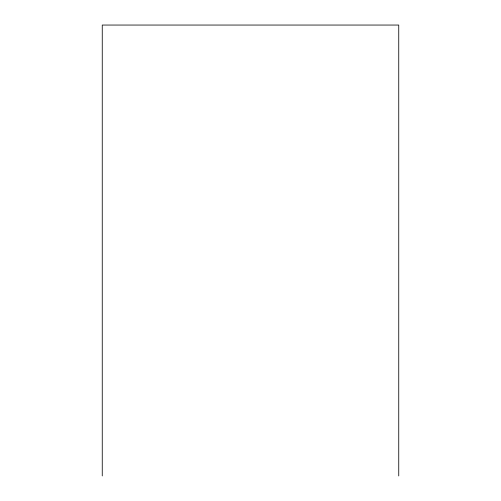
<?xml version="1.0" encoding="UTF-8"?>
<svg xmlns="http://www.w3.org/2000/svg" width="501" height="501" viewBox="0 0 501 501"><rect width="100%" height="100%" fill="white"/><g stroke="black" fill="none" stroke-linecap="round" stroke-linejoin="round"><path stroke-width="0.75" d="M398.746 475.95L398.746 25.05L102.254 25.05L102.254 475.95"/></g></svg>
